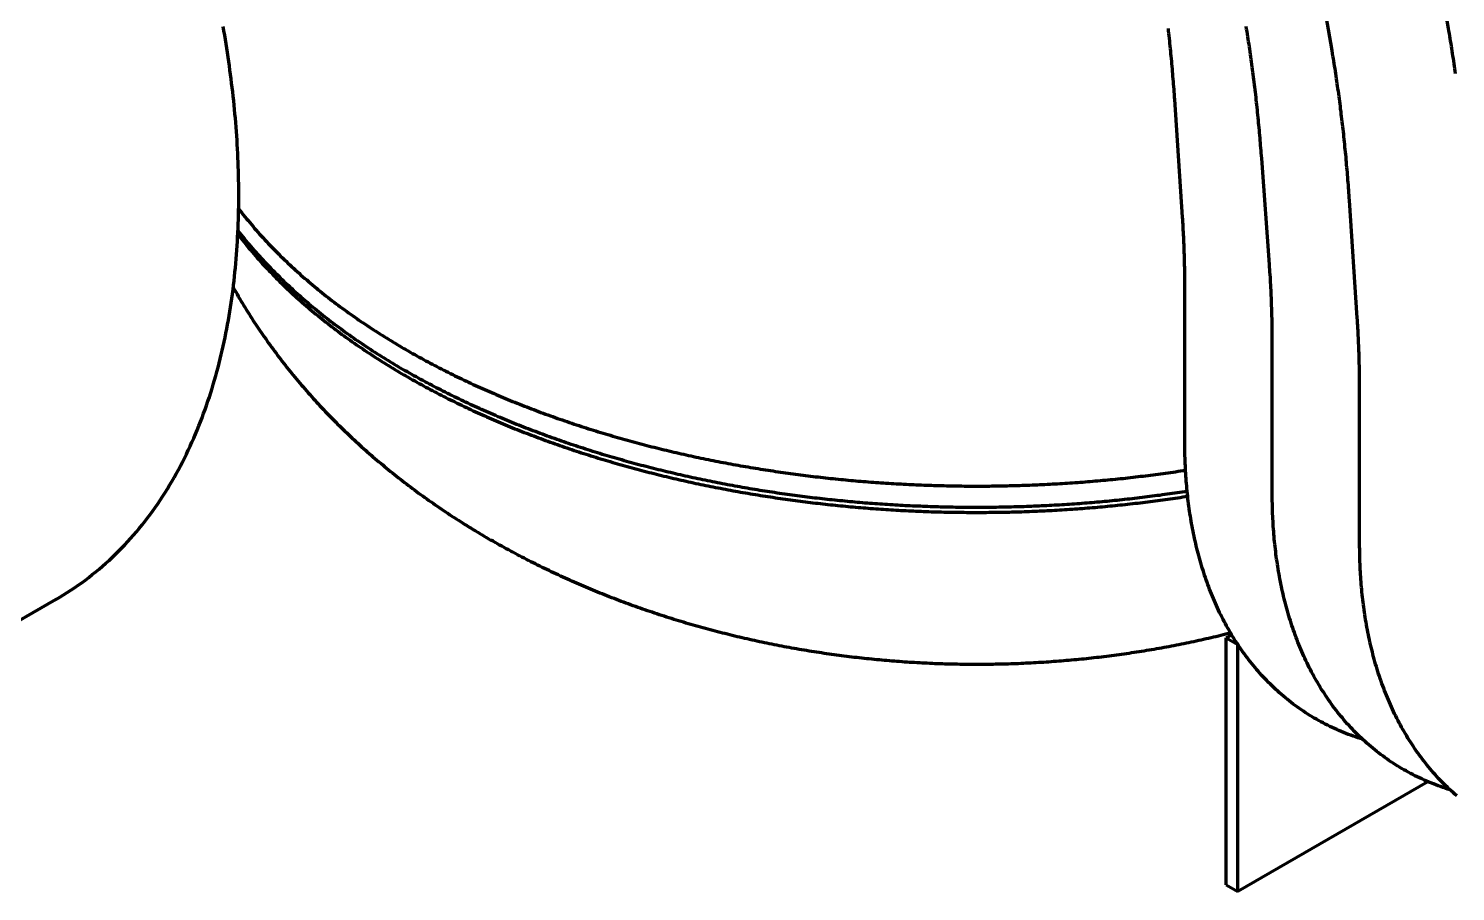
# Model space of a CAD drawing. Header units: millimetres. Extents: x 0 to 2382, y 0 to 420.
# Drawn here: x 308.15 to 336.44, y 55.37 to 72.48 of the extents above; entities that cross this region are included whole.
import ezdxf

# ---------------------------------------------------------------- set-up
doc = ezdxf.new("R2010")
doc.units = ezdxf.units.MM
doc.layers.add('01-VISIBLE', color=7, linetype='CONTINUOUS', lineweight=70)

msp = doc.modelspace()

# ---------------------------------------------------------------- linework, layer by layer
at = {"layer": '01-VISIBLE'}
for p, q in [((336.3, 72.484), (335.307, 78.305)), ((333.983, 72.089), (332.991, 77.91)), ((331.026, 68.745), (330.871, 71.076)), ((332.75, 67.803), (332.595, 69.909)), ((334.491, 66.745), (334.335, 69.075)), ((331.072, 64.259), (331.072, 67.34)), ((332.805, 63.259), (332.805, 66.268)), ((334.537, 62.259), (334.537, 65.34)), ((308.691, 61.162), (304.449, 58.713)), ((332.001, 60.463), (331.894, 60.401)), ((331.894, 55.502), (331.894, 60.401)), ((331.894, 60.401), (332.12, 60.271)), ((332.12, 55.372), (332.12, 60.271)), ((332.121, 60.271), (332.12, 60.271)), ((335.89, 57.548), (332.12, 55.372)), ((331.894, 55.502), (332.12, 55.372))]:
    msp.add_line(p, q, dxfattribs=at)
for points in [[(308.691, 61.162), (308.767, 61.207), (308.841, 61.252), (308.915, 61.298), (308.988, 61.346), (309.061, 61.395), (309.133, 61.444), (309.204, 61.495), (309.274, 61.547), (309.344, 61.6), (309.412, 61.654), (309.48, 61.709), (309.547, 61.764), (309.614, 61.821), (309.679, 61.879), (309.744, 61.938), (309.808, 61.997), (309.871, 62.058), (309.933, 62.119), (309.994, 62.182), (310.054, 62.245), (310.114, 62.309), (310.172, 62.373), (310.23, 62.439), (310.287, 62.505), (310.343, 62.572), (310.398, 62.64), (310.452, 62.709), (310.505, 62.778), (310.558, 62.848), (310.609, 62.918), (310.66, 62.989), (310.71, 63.061), (310.759, 63.134), (310.807, 63.206), (310.854, 63.28), (310.9, 63.354), (310.945, 63.429), (310.99, 63.504), (311.033, 63.58), (311.076, 63.656), (311.118, 63.732), (311.159, 63.809), (311.199, 63.887), (311.239, 63.965), (311.277, 64.043), (311.315, 64.122), (311.352, 64.201), (311.388, 64.281), (311.423, 64.361), (311.458, 64.441), (311.491, 64.521), (311.524, 64.602), (311.556, 64.684), (311.588, 64.765), (311.618, 64.847), (311.648, 64.929), (311.677, 65.011), (311.705, 65.094), (311.733, 65.177), (311.76, 65.26), (311.786, 65.343), (311.811, 65.427), (311.836, 65.511), (311.86, 65.595), (311.883, 65.679), (311.906, 65.763), (311.928, 65.848), (311.949, 65.932), (311.969, 66.017), (311.989, 66.102), (312.009, 66.187), (312.027, 66.273), (312.045, 66.358), (312.062, 66.444), (312.079, 66.53), (312.095, 66.615), (312.111, 66.701), (312.125, 66.787), (312.14, 66.874), (312.153, 66.96), (312.166, 67.046), (312.179, 67.133), (312.191, 67.219), (312.202, 67.306), (312.213, 67.392), (312.223, 67.479), (312.232, 67.566), (312.241, 67.653), (312.25, 67.74), (312.258, 67.827), (312.265, 67.914), (312.272, 68.001), (312.278, 68.088), (312.284, 68.175), (312.29, 68.262), (312.294, 68.349), (312.299, 68.437), (312.303, 68.524), (312.306, 68.611), (312.309, 68.699), (312.311, 68.786), (312.313, 68.873), (312.314, 68.96), (312.315, 69.048), (312.316, 69.135), (312.316, 69.222), (312.315, 69.31), (312.314, 69.397), (312.313, 69.484), (312.311, 69.572), (312.309, 69.659), (312.306, 69.746), (312.303, 69.834), (312.299, 69.921), (312.295, 70.008), (312.291, 70.095), (312.286, 70.183), (312.281, 70.27), (312.275, 70.357), (312.269, 70.444), (312.262, 70.531), (312.255, 70.618), (312.248, 70.705), (312.24, 70.792), (312.232, 70.879), (312.224, 70.966), (312.215, 71.053), (312.205, 71.14), (312.196, 71.227), (312.186, 71.313), (312.175, 71.4), (312.165, 71.487), (312.153, 71.573), (312.142, 71.66), (312.13, 71.746), (312.118, 71.833), (312.105, 71.919), (312.092, 72.006), (312.079, 72.092), (312.065, 72.178), (312.051, 72.264), (312.037, 72.351), (312.022, 72.437), (312.007, 72.523)], [(330.871, 71.076), (330.867, 71.126), (330.864, 71.177), (330.86, 71.227), (330.857, 71.278), (330.853, 71.328), (330.849, 71.378), (330.845, 71.429), (330.841, 71.479), (330.837, 71.53), (330.833, 71.58), (330.829, 71.631), (330.824, 71.681), (330.82, 71.731), (330.816, 71.782), (330.811, 71.832), (330.807, 71.883), (330.802, 71.933), (330.797, 71.983), (330.792, 72.034), (330.787, 72.084), (330.782, 72.134), (330.777, 72.185), (330.772, 72.235), (330.767, 72.285), (330.761, 72.336), (330.756, 72.386), (330.75, 72.436), (330.745, 72.486)], [(332.595, 69.909), (332.591, 69.96), (332.587, 70.01), (332.584, 70.061), (332.58, 70.111), (332.575, 70.162), (332.571, 70.212), (332.567, 70.262), (332.563, 70.313), (332.558, 70.363), (332.554, 70.414), (332.549, 70.464), (332.545, 70.514), (332.54, 70.565), (332.535, 70.615), (332.53, 70.666), (332.525, 70.716), (332.52, 70.766), (332.515, 70.817), (332.51, 70.867), (332.505, 70.917), (332.499, 70.968), (332.494, 71.018), (332.488, 71.068), (332.483, 71.119), (332.477, 71.169), (332.471, 71.219), (332.465, 71.269), (332.459, 71.32), (332.453, 71.37), (332.447, 71.42), (332.441, 71.47), (332.434, 71.52), (332.428, 71.571), (332.422, 71.621), (332.415, 71.671), (332.408, 71.721), (332.401, 71.771), (332.395, 71.822), (332.388, 71.872), (332.381, 71.922), (332.374, 71.972), (332.366, 72.022), (332.359, 72.072), (332.352, 72.122), (332.344, 72.172), (332.337, 72.222), (332.329, 72.272), (332.321, 72.322), (332.313, 72.372), (332.305, 72.422), (332.297, 72.472), (332.289, 72.522)], [(336.439, 71.588), (336.432, 71.637), (336.425, 71.687), (336.418, 71.737), (336.41, 71.787), (336.403, 71.837), (336.396, 71.887), (336.388, 71.937), (336.381, 71.986), (336.373, 72.036), (336.365, 72.086), (336.357, 72.136), (336.349, 72.186), (336.341, 72.235), (336.333, 72.285), (336.325, 72.335), (336.317, 72.385), (336.308, 72.434), (336.3, 72.484)], [(334.335, 69.075), (334.332, 69.126), (334.329, 69.176), (334.325, 69.227), (334.321, 69.277), (334.318, 69.328), (334.314, 69.378), (334.31, 69.428), (334.306, 69.479), (334.302, 69.529), (334.298, 69.58), (334.294, 69.63), (334.289, 69.681), (334.285, 69.731), (334.28, 69.781), (334.276, 69.832), (334.271, 69.882), (334.267, 69.933), (334.262, 69.983), (334.257, 70.033), (334.252, 70.084), (334.247, 70.134), (334.242, 70.184), (334.237, 70.235), (334.231, 70.285), (334.226, 70.335), (334.221, 70.386), (334.215, 70.436), (334.209, 70.486), (334.204, 70.536), (334.198, 70.587), (334.192, 70.637), (334.186, 70.687), (334.18, 70.737), (334.174, 70.788), (334.168, 70.838), (334.161, 70.888), (334.155, 70.938), (334.149, 70.988), (334.142, 71.038), (334.135, 71.089), (334.129, 71.139), (334.122, 71.189), (334.115, 71.239), (334.108, 71.289), (334.101, 71.339), (334.094, 71.389), (334.086, 71.439), (334.079, 71.489), (334.071, 71.539), (334.064, 71.589), (334.056, 71.639), (334.049, 71.689), (334.041, 71.739), (334.033, 71.789), (334.025, 71.839), (334.017, 71.889), (334.009, 71.939), (334, 71.989), (333.992, 72.039), (333.983, 72.089)], [(312.314, 68.909), (312.344, 68.87), (312.375, 68.83), (312.406, 68.791), (312.437, 68.752), (312.469, 68.713), (312.501, 68.674), (312.533, 68.635), (312.565, 68.597), (312.598, 68.559), (312.63, 68.521), (312.663, 68.483), (312.696, 68.445), (312.73, 68.408), (312.763, 68.37), (312.797, 68.333), (312.831, 68.296), (312.865, 68.26), (312.9, 68.223), (312.934, 68.187), (312.969, 68.151), (313.004, 68.115), (313.039, 68.079), (313.074, 68.043), (313.11, 68.008), (313.145, 67.972), (313.181, 67.937), (313.217, 67.902), (313.253, 67.868), (313.29, 67.833), (313.326, 67.799), (313.363, 67.765), (313.4, 67.731), (313.437, 67.697), (313.474, 67.663), (313.512, 67.63), (313.549, 67.596), (313.587, 67.563), (313.624, 67.53), (313.662, 67.498), (313.701, 67.465), (313.739, 67.433), (313.777, 67.4), (313.816, 67.368), (313.854, 67.336), (313.893, 67.305), (313.932, 67.273), (313.971, 67.242), (314.011, 67.21), (314.05, 67.179), (314.089, 67.148), (314.129, 67.118), (314.169, 67.087), (314.209, 67.057), (314.249, 67.026), (314.289, 66.996), (314.329, 66.966), (314.369, 66.937), (314.41, 66.907), (314.451, 66.878), (314.491, 66.848), (314.532, 66.819), (314.573, 66.79), (314.614, 66.761), (314.655, 66.733), (314.697, 66.704), (314.738, 66.676), (314.78, 66.648), (314.821, 66.62), (314.863, 66.592), (314.905, 66.564), (314.947, 66.537), (314.989, 66.509), (315.031, 66.482), (315.073, 66.455), (315.115, 66.428), (315.158, 66.401), (315.2, 66.375), (315.243, 66.348), (315.285, 66.322), (315.328, 66.296), (315.371, 66.27), (315.414, 66.244), (315.457, 66.218), (315.5, 66.193), (315.544, 66.167), (315.587, 66.142), (315.63, 66.117)], [(331.072, 67.34), (331.072, 67.39), (331.072, 67.44), (331.072, 67.491), (331.071, 67.541), (331.071, 67.591), (331.07, 67.641), (331.069, 67.691), (331.069, 67.742), (331.068, 67.792), (331.067, 67.842), (331.065, 67.892), (331.064, 67.943), (331.063, 67.993), (331.061, 68.043), (331.059, 68.093), (331.057, 68.143), (331.056, 68.193), (331.054, 68.244), (331.051, 68.294), (331.049, 68.344), (331.047, 68.394), (331.044, 68.444), (331.041, 68.494), (331.039, 68.545), (331.036, 68.595), (331.033, 68.645), (331.03, 68.695), (331.026, 68.745)], [(312.3, 68.473), (312.332, 68.433), (312.363, 68.394), (312.395, 68.354), (312.427, 68.315), (312.459, 68.276), (312.491, 68.237), (312.524, 68.199), (312.557, 68.16), (312.59, 68.122), (312.623, 68.084), (312.656, 68.046), (312.69, 68.008), (312.724, 67.971), (312.758, 67.933), (312.792, 67.896), (312.827, 67.859), (312.862, 67.822), (312.896, 67.786), (312.932, 67.749), (312.967, 67.713), (313.002, 67.677), (313.038, 67.641), (313.074, 67.605), (313.11, 67.57), (313.146, 67.534), (313.182, 67.499), (313.219, 67.464), (313.255, 67.429), (313.292, 67.395), (313.329, 67.36), (313.366, 67.326), (313.404, 67.292), (313.441, 67.258), (313.479, 67.224), (313.517, 67.191), (313.555, 67.157), (313.593, 67.124), (313.631, 67.091), (313.67, 67.058), (313.708, 67.026), (313.747, 66.993), (313.786, 66.961), (313.825, 66.929), (313.864, 66.897), (313.903, 66.865), (313.943, 66.833), (313.982, 66.802), (314.022, 66.77), (314.062, 66.739), (314.102, 66.708), (314.142, 66.677), (314.182, 66.647), (314.222, 66.616), (314.263, 66.586), (314.304, 66.556), (314.344, 66.526), (314.385, 66.496), (314.426, 66.466), (314.467, 66.437), (314.508, 66.407), (314.55, 66.378), (314.591, 66.349), (314.632, 66.32), (314.674, 66.292), (314.716, 66.263), (314.758, 66.235), (314.8, 66.206), (314.842, 66.178), (314.884, 66.15), (314.926, 66.123), (314.968, 66.095), (315.011, 66.068), (315.053, 66.04), (315.096, 66.013), (315.139, 65.986), (315.182, 65.959), (315.225, 65.933), (315.268, 65.906), (315.311, 65.88), (315.354, 65.853), (315.397, 65.827), (315.441, 65.801), (315.484, 65.776), (315.528, 65.75), (315.572, 65.724), (315.615, 65.699)], [(312.297, 68.408), (312.328, 68.368), (312.359, 68.328), (312.39, 68.288), (312.422, 68.249), (312.453, 68.209), (312.485, 68.17), (312.517, 68.131), (312.55, 68.093), (312.582, 68.054), (312.615, 68.016), (312.648, 67.978), (312.681, 67.94), (312.715, 67.902), (312.748, 67.864), (312.782, 67.827), (312.816, 67.79), (312.851, 67.753), (312.885, 67.716), (312.92, 67.679), (312.955, 67.643), (312.99, 67.606), (313.025, 67.57), (313.06, 67.534), (313.096, 67.499), (313.132, 67.463), (313.168, 67.428), (313.204, 67.393), (313.24, 67.358), (313.277, 67.323), (313.314, 67.288), (313.351, 67.254), (313.388, 67.219), (313.425, 67.185), (313.462, 67.151), (313.5, 67.118), (313.537, 67.084), (313.575, 67.051), (313.613, 67.018), (313.651, 66.985), (313.69, 66.952), (313.728, 66.919), (313.767, 66.887), (313.805, 66.854), (313.844, 66.822), (313.883, 66.79), (313.922, 66.758), (313.962, 66.727), (314.001, 66.695), (314.041, 66.664), (314.081, 66.633), (314.12, 66.602), (314.16, 66.571), (314.2, 66.54), (314.241, 66.51), (314.281, 66.48), (314.321, 66.449), (314.362, 66.419), (314.403, 66.39), (314.444, 66.36), (314.485, 66.331), (314.526, 66.301), (314.567, 66.272), (314.608, 66.243), (314.65, 66.214), (314.691, 66.186), (314.733, 66.157), (314.774, 66.129), (314.816, 66.101), (314.858, 66.073), (314.9, 66.045), (314.943, 66.017), (314.985, 65.989), (315.027, 65.962), (315.07, 65.935), (315.112, 65.908), (315.155, 65.881), (315.198, 65.854), (315.24, 65.827), (315.283, 65.801), (315.326, 65.774), (315.37, 65.748), (315.413, 65.722), (315.456, 65.696), (315.499, 65.671), (315.543, 65.645), (315.587, 65.619), (315.63, 65.594)], [(332.805, 66.268), (332.805, 66.319), (332.804, 66.37), (332.804, 66.422), (332.804, 66.473), (332.803, 66.524), (332.802, 66.575), (332.802, 66.626), (332.801, 66.678), (332.8, 66.729), (332.799, 66.78), (332.797, 66.831), (332.796, 66.882), (332.795, 66.934), (332.793, 66.985), (332.791, 67.036), (332.789, 67.087), (332.787, 67.138), (332.785, 67.189), (332.783, 67.241), (332.781, 67.292), (332.778, 67.343), (332.775, 67.394), (332.773, 67.445), (332.77, 67.496), (332.767, 67.547), (332.764, 67.598), (332.76, 67.65), (332.757, 67.701), (332.753, 67.752), (332.75, 67.803)], [(312.207, 67.348), (312.232, 67.304), (312.256, 67.261), (312.281, 67.217), (312.307, 67.173), (312.332, 67.13), (312.358, 67.087), (312.383, 67.044), (312.409, 67.001), (312.435, 66.958), (312.462, 66.915), (312.488, 66.872), (312.515, 66.83), (312.542, 66.787), (312.569, 66.745), (312.596, 66.703), (312.624, 66.66), (312.652, 66.618), (312.679, 66.577), (312.707, 66.535), (312.736, 66.493), (312.764, 66.452), (312.792, 66.41), (312.821, 66.369), (312.85, 66.328), (312.879, 66.287), (312.908, 66.246), (312.937, 66.205), (312.967, 66.164), (312.997, 66.124), (313.026, 66.083), (313.056, 66.043), (313.087, 66.003), (313.117, 65.963), (313.147, 65.923), (313.178, 65.883), (313.209, 65.843), (313.24, 65.804), (313.271, 65.764), (313.302, 65.725), (313.334, 65.686), (313.365, 65.646), (313.397, 65.607), (313.429, 65.569), (313.461, 65.53), (313.493, 65.491), (313.526, 65.453), (313.558, 65.415), (313.591, 65.376), (313.624, 65.338), (313.657, 65.3), (313.69, 65.263), (313.723, 65.225), (313.757, 65.187), (313.79, 65.15), (313.824, 65.113), (313.858, 65.076), (313.892, 65.039), (313.926, 65.002), (313.961, 64.965), (313.995, 64.929), (314.03, 64.892), (314.064, 64.856), (314.099, 64.82), (314.134, 64.784), (314.169, 64.748), (314.205, 64.712), (314.24, 64.676), (314.276, 64.641), (314.312, 64.605), (314.347, 64.57), (314.383, 64.535), (314.42, 64.5), (314.456, 64.465), (314.492, 64.431), (314.529, 64.396), (314.565, 64.362), (314.602, 64.327), (314.639, 64.293), (314.676, 64.259), (314.713, 64.225), (314.751, 64.192), (314.788, 64.158), (314.826, 64.125), (314.863, 64.091), (314.901, 64.058), (314.939, 64.025), (314.977, 63.992), (315.015, 63.959), (315.053, 63.927), (315.092, 63.894), (315.13, 63.862), (315.169, 63.83), (315.207, 63.798), (315.246, 63.766), (315.285, 63.734), (315.324, 63.702), (315.363, 63.671), (315.403, 63.639), (315.442, 63.608), (315.481, 63.577), (315.521, 63.546), (315.561, 63.515), (315.6, 63.484), (315.64, 63.454), (315.68, 63.423), (315.72, 63.393), (315.761, 63.363), (315.801, 63.333), (315.841, 63.303), (315.882, 63.273), (315.922, 63.244), (315.963, 63.214), (316.004, 63.185), (316.045, 63.155), (316.086, 63.126), (316.127, 63.097), (316.168, 63.069), (316.209, 63.04), (316.251, 63.011), (316.292, 62.983), (316.334, 62.955), (316.375, 62.926), (316.417, 62.898), (316.459, 62.871), (316.501, 62.843), (316.543, 62.815), (316.585, 62.788), (316.627, 62.76), (316.669, 62.733), (316.712, 62.706), (316.754, 62.679), (316.797, 62.652), (316.839, 62.626), (316.882, 62.599), (316.925, 62.573), (316.968, 62.546), (317.011, 62.52), (317.054, 62.494), (317.097, 62.468), (317.14, 62.443), (317.183, 62.417), (317.227, 62.392), (317.27, 62.366), (317.313, 62.341)], [(334.537, 65.34), (334.537, 65.39), (334.537, 65.44), (334.537, 65.49), (334.536, 65.54), (334.536, 65.591), (334.535, 65.641), (334.534, 65.691), (334.533, 65.741), (334.532, 65.791), (334.531, 65.842), (334.53, 65.892), (334.529, 65.942), (334.527, 65.992), (334.526, 66.043), (334.524, 66.093), (334.522, 66.143), (334.52, 66.193), (334.518, 66.243), (334.516, 66.293), (334.514, 66.344), (334.511, 66.394), (334.509, 66.444), (334.506, 66.494), (334.503, 66.544), (334.501, 66.594), (334.498, 66.644), (334.494, 66.695), (334.491, 66.745)], [(315.63, 66.117), (315.674, 66.092), (315.717, 66.067), (315.761, 66.042), (315.804, 66.018), (315.848, 65.993), (315.892, 65.969), (315.936, 65.945), (315.98, 65.921), (316.024, 65.897), (316.068, 65.874), (316.112, 65.85), (316.156, 65.827), (316.2, 65.803), (316.245, 65.78), (316.289, 65.757), (316.334, 65.734), (316.378, 65.712), (316.423, 65.689), (316.468, 65.667), (316.513, 65.644), (316.558, 65.622), (316.602, 65.6), (316.647, 65.578), (316.693, 65.556), (316.738, 65.535), (316.783, 65.513), (316.828, 65.492), (316.873, 65.47), (316.919, 65.449), (316.964, 65.428), (317.01, 65.407), (317.055, 65.387), (317.101, 65.366), (317.147, 65.345), (317.192, 65.325), (317.238, 65.305), (317.284, 65.285), (317.33, 65.265), (317.376, 65.245), (317.422, 65.225), (317.468, 65.206), (317.514, 65.186), (317.56, 65.167), (317.606, 65.147), (317.653, 65.128), (317.699, 65.109), (317.745, 65.09), (317.792, 65.072), (317.838, 65.053), (317.885, 65.034), (317.931, 65.016), (317.978, 64.998), (318.024, 64.98), (318.071, 64.962), (318.118, 64.944), (318.165, 64.926), (318.211, 64.908), (318.258, 64.891), (318.305, 64.873), (318.352, 64.856), (318.399, 64.839), (318.446, 64.822), (318.493, 64.805), (318.54, 64.788), (318.588, 64.771), (318.635, 64.754), (318.682, 64.738), (318.729, 64.721), (318.777, 64.705), (318.824, 64.689), (318.872, 64.673), (318.919, 64.657), (318.966, 64.641), (319.014, 64.625), (319.062, 64.61), (319.109, 64.594), (319.157, 64.579), (319.204, 64.564), (319.252, 64.549), (319.3, 64.533), (319.348, 64.519), (319.395, 64.504), (319.443, 64.489), (319.491, 64.474), (319.539, 64.46), (319.587, 64.446), (319.635, 64.431), (319.683, 64.417), (319.731, 64.403), (319.779, 64.389), (319.827, 64.375), (319.875, 64.361), (319.924, 64.348), (319.972, 64.334), (320.02, 64.321), (320.068, 64.308), (320.117, 64.294), (320.165, 64.281), (320.213, 64.268), (320.262, 64.255), (320.31, 64.243), (320.358, 64.23), (320.407, 64.217), (320.455, 64.205), (320.504, 64.192), (320.552, 64.18), (320.601, 64.168), (320.649, 64.156), (320.698, 64.144), (320.747, 64.132), (320.795, 64.12), (320.844, 64.109), (320.893, 64.097), (320.942, 64.086), (320.99, 64.074), (321.039, 64.063), (321.088, 64.052), (321.137, 64.041), (321.186, 64.03), (321.234, 64.019), (321.283, 64.009), (321.332, 63.998), (321.381, 63.987), (321.43, 63.977), (321.479, 63.967), (321.528, 63.956), (321.577, 63.946), (321.626, 63.936), (321.675, 63.926), (321.724, 63.916), (321.773, 63.907), (321.823, 63.897), (321.872, 63.888), (321.921, 63.878), (321.97, 63.869), (322.019, 63.86), (322.068, 63.85), (322.118, 63.841), (322.167, 63.832), (322.216, 63.824), (322.265, 63.815), (322.315, 63.806), (322.364, 63.798), (322.413, 63.789), (322.463, 63.781), (322.512, 63.773), (322.562, 63.764), (322.611, 63.756), (322.66, 63.748), (322.71, 63.74), (322.759, 63.733), (322.809, 63.725), (322.858, 63.717), (322.908, 63.71), (322.957, 63.702), (323.007, 63.695), (323.056, 63.688), (323.106, 63.681), (323.155, 63.674), (323.205, 63.667), (323.255, 63.66), (323.304, 63.653), (323.354, 63.647), (323.403, 63.64), (323.453, 63.634), (323.503, 63.627), (323.552, 63.621), (323.602, 63.615), (323.652, 63.609), (323.701, 63.603), (323.751, 63.597), (323.801, 63.591), (323.851, 63.585), (323.9, 63.58), (323.95, 63.574), (324, 63.569), (324.05, 63.563), (324.099, 63.558), (324.149, 63.553), (324.199, 63.548), (324.249, 63.543), (324.299, 63.538), (324.348, 63.533), (324.398, 63.529), (324.448, 63.524), (324.498, 63.52), (324.548, 63.515), (324.598, 63.511), (324.648, 63.507), (324.697, 63.503), (324.747, 63.499), (324.797, 63.495), (324.847, 63.491), (324.897, 63.487), (324.947, 63.483), (324.997, 63.48), (325.047, 63.476), (325.097, 63.473), (325.147, 63.47), (325.197, 63.466), (325.247, 63.463), (325.297, 63.46), (325.347, 63.457), (325.397, 63.454), (325.447, 63.452), (325.497, 63.449), (325.547, 63.446), (325.597, 63.444), (325.647, 63.442), (325.697, 63.439), (325.747, 63.437), (325.797, 63.435), (325.847, 63.433), (325.897, 63.431), (325.947, 63.429), (325.997, 63.427), (326.047, 63.426), (326.097, 63.424), (326.147, 63.423), (326.197, 63.421), (326.247, 63.42), (326.297, 63.419), (326.347, 63.418), (326.397, 63.416), (326.447, 63.416), (326.497, 63.415), (326.547, 63.414), (326.597, 63.413), (326.647, 63.413), (326.697, 63.412), (326.747, 63.412), (326.797, 63.411), (326.847, 63.411), (326.898, 63.411), (326.948, 63.411), (326.998, 63.411), (327.048, 63.411), (327.098, 63.412), (327.148, 63.412), (327.198, 63.412), (327.248, 63.413), (327.298, 63.413), (327.348, 63.414), (327.398, 63.415), (327.448, 63.416), (327.498, 63.417), (327.548, 63.418), (327.598, 63.419), (327.648, 63.42), (327.698, 63.421), (327.748, 63.423), (327.798, 63.424), (327.848, 63.426), (327.898, 63.428), (327.949, 63.429), (327.999, 63.431), (328.049, 63.433), (328.099, 63.435), (328.149, 63.437), (328.199, 63.44), (328.249, 63.442), (328.299, 63.444), (328.349, 63.447), (328.399, 63.449), (328.449, 63.452), (328.499, 63.455), (328.549, 63.458), (328.598, 63.461), (328.648, 63.464), (328.698, 63.467), (328.748, 63.47), (328.798, 63.473), (328.848, 63.477), (328.898, 63.48), (328.948, 63.484), (328.998, 63.488), (329.048, 63.491), (329.098, 63.495), (329.148, 63.499), (329.198, 63.503), (329.248, 63.507), (329.297, 63.512), (329.347, 63.516), (329.397, 63.52), (329.447, 63.525), (329.497, 63.529), (329.547, 63.534), (329.597, 63.539), (329.646, 63.544), (329.696, 63.549), (329.746, 63.554), (329.796, 63.559), (329.846, 63.564), (329.895, 63.57), (329.945, 63.575), (329.995, 63.581), (330.045, 63.586), (330.094, 63.592), (330.144, 63.598), (330.194, 63.604), (330.243, 63.61), (330.293, 63.616), (330.343, 63.622), (330.392, 63.628), (330.442, 63.635), (330.492, 63.641), (330.541, 63.648), (330.591, 63.654), (330.641, 63.661), (330.69, 63.668), (330.74, 63.675), (330.789, 63.682), (330.839, 63.689), (330.888, 63.696), (330.938, 63.704), (330.987, 63.711), (331.037, 63.718), (331.086, 63.726)], [(331.118, 63.306), (331.069, 63.299), (331.019, 63.291), (330.97, 63.284), (330.92, 63.276), (330.871, 63.269), (330.821, 63.262), (330.772, 63.255), (330.722, 63.248), (330.673, 63.241), (330.623, 63.234), (330.574, 63.227), (330.524, 63.221), (330.474, 63.214), (330.425, 63.208), (330.375, 63.201), (330.325, 63.195), (330.276, 63.189), (330.226, 63.183), (330.176, 63.177), (330.127, 63.171), (330.077, 63.165), (330.027, 63.159), (329.977, 63.154), (329.928, 63.148), (329.878, 63.143), (329.828, 63.138), (329.778, 63.132), (329.729, 63.127), (329.679, 63.122), (329.629, 63.117), (329.579, 63.112), (329.529, 63.108), (329.479, 63.103), (329.43, 63.098), (329.38, 63.094), (329.33, 63.09), (329.28, 63.085), (329.23, 63.081), (329.18, 63.077), (329.13, 63.073), (329.08, 63.069), (329.031, 63.065), (328.981, 63.061), (328.931, 63.058), (328.881, 63.054), (328.831, 63.051), (328.781, 63.047), (328.731, 63.044), (328.681, 63.041), (328.631, 63.038), (328.581, 63.035), (328.531, 63.032), (328.481, 63.029), (328.431, 63.026), (328.381, 63.024), (328.331, 63.021), (328.281, 63.019), (328.231, 63.016), (328.181, 63.014), (328.131, 63.012), (328.081, 63.01), (328.031, 63.008), (327.981, 63.006), (327.931, 63.004), (327.881, 63.002), (327.831, 63), (327.781, 62.999), (327.731, 62.997), (327.681, 62.996), (327.631, 62.995), (327.581, 62.993), (327.531, 62.992), (327.481, 62.991), (327.431, 62.99), (327.381, 62.99), (327.331, 62.989), (327.281, 62.988), (327.231, 62.988), (327.181, 62.987), (327.131, 62.987), (327.08, 62.986), (327.03, 62.986), (326.98, 62.986), (326.93, 62.986), (326.88, 62.986), (326.83, 62.986), (326.78, 62.987), (326.73, 62.987), (326.68, 62.987), (326.63, 62.988), (326.58, 62.989), (326.53, 62.989), (326.48, 62.99), (326.43, 62.991), (326.38, 62.992), (326.33, 62.993), (326.28, 62.994), (326.23, 62.995), (326.18, 62.997), (326.13, 62.998), (326.08, 63), (326.029, 63.001), (325.979, 63.003), (325.929, 63.005), (325.879, 63.007), (325.829, 63.009), (325.779, 63.011), (325.729, 63.013), (325.679, 63.015), (325.629, 63.017), (325.579, 63.02), (325.529, 63.022), (325.479, 63.025), (325.429, 63.028), (325.379, 63.03), (325.329, 63.033), (325.28, 63.036), (325.23, 63.039), (325.18, 63.043), (325.13, 63.046), (325.08, 63.049), (325.03, 63.053), (324.98, 63.056), (324.93, 63.06), (324.88, 63.063), (324.83, 63.067), (324.78, 63.071), (324.73, 63.075), (324.68, 63.079), (324.631, 63.083), (324.581, 63.088), (324.531, 63.092), (324.481, 63.096), (324.431, 63.101), (324.381, 63.106), (324.331, 63.11), (324.282, 63.115), (324.232, 63.12), (324.182, 63.125), (324.132, 63.13), (324.082, 63.135), (324.033, 63.141), (323.983, 63.146), (323.933, 63.151), (323.883, 63.157), (323.834, 63.163), (323.784, 63.168), (323.734, 63.174), (323.684, 63.18), (323.635, 63.186), (323.585, 63.192), (323.535, 63.198), (323.486, 63.205), (323.436, 63.211), (323.387, 63.218), (323.337, 63.224), (323.287, 63.231), (323.238, 63.238), (323.188, 63.244), (323.139, 63.251), (323.089, 63.259), (323.039, 63.266), (322.99, 63.273), (322.94, 63.28), (322.891, 63.288), (322.841, 63.295), (322.792, 63.303), (322.742, 63.311), (322.693, 63.318), (322.644, 63.326), (322.594, 63.334), (322.545, 63.342), (322.495, 63.351), (322.446, 63.359), (322.397, 63.367), (322.347, 63.376), (322.298, 63.384), (322.249, 63.393), (322.2, 63.402), (322.15, 63.411), (322.101, 63.42), (322.052, 63.429), (322.003, 63.438), (321.953, 63.447), (321.904, 63.457), (321.855, 63.466), (321.806, 63.476), (321.757, 63.485), (321.708, 63.495), (321.659, 63.505), (321.61, 63.515), (321.561, 63.525), (321.512, 63.535), (321.463, 63.546), (321.414, 63.556), (321.365, 63.566), (321.316, 63.577), (321.267, 63.588), (321.218, 63.598), (321.169, 63.609), (321.12, 63.62), (321.071, 63.631), (321.023, 63.642), (320.974, 63.654), (320.925, 63.665), (320.876, 63.677), (320.828, 63.688), (320.779, 63.7), (320.73, 63.712), (320.682, 63.723), (320.633, 63.735), (320.585, 63.748), (320.536, 63.76), (320.488, 63.772), (320.439, 63.784), (320.391, 63.797), (320.342, 63.81), (320.294, 63.822), (320.245, 63.835), (320.197, 63.848), (320.149, 63.861), (320.1, 63.874), (320.052, 63.887), (320.004, 63.901), (319.956, 63.914), (319.907, 63.928), (319.859, 63.942), (319.811, 63.955), (319.763, 63.969), (319.715, 63.983), (319.667, 63.997), (319.619, 64.012), (319.571, 64.026), (319.523, 64.04), (319.475, 64.055), (319.427, 64.069), (319.38, 64.084), (319.332, 64.099), (319.284, 64.114), (319.236, 64.129), (319.189, 64.144), (319.141, 64.16), (319.093, 64.175), (319.046, 64.191), (318.998, 64.206), (318.951, 64.222), (318.903, 64.238), (318.856, 64.254), (318.808, 64.27), (318.761, 64.286), (318.714, 64.302), (318.666, 64.319), (318.619, 64.335), (318.572, 64.352), (318.525, 64.369), (318.478, 64.386), (318.431, 64.403), (318.384, 64.42), (318.337, 64.437), (318.29, 64.454), (318.243, 64.472), (318.196, 64.49), (318.149, 64.507), (318.102, 64.525), (318.056, 64.543), (318.009, 64.561), (317.962, 64.579), (317.916, 64.598), (317.869, 64.616), (317.823, 64.635), (317.776, 64.653), (317.73, 64.672), (317.683, 64.691), (317.637, 64.71), (317.591, 64.729), (317.545, 64.748), (317.499, 64.768), (317.452, 64.787), (317.406, 64.807), (317.36, 64.827), (317.315, 64.847), (317.269, 64.867), (317.223, 64.887), (317.177, 64.907), (317.131, 64.927), (317.086, 64.948), (317.04, 64.969), (316.995, 64.989), (316.949, 65.01), (316.904, 65.031), (316.858, 65.052), (316.813, 65.074), (316.768, 65.095), (316.723, 65.117), (316.677, 65.138), (316.632, 65.16), (316.587, 65.182), (316.542, 65.204), (316.498, 65.226), (316.453, 65.249), (316.408, 65.271), (316.363, 65.294), (316.319, 65.317), (316.274, 65.339), (316.23, 65.362), (316.186, 65.386), (316.141, 65.409), (316.097, 65.432), (316.053, 65.456), (316.009, 65.48), (315.965, 65.503), (315.921, 65.527), (315.877, 65.551), (315.833, 65.576), (315.789, 65.6), (315.746, 65.625), (315.702, 65.649), (315.659, 65.674), (315.615, 65.699)], [(315.63, 65.594), (315.674, 65.569), (315.717, 65.544), (315.761, 65.52), (315.804, 65.495), (315.848, 65.471), (315.892, 65.447), (315.936, 65.423), (315.979, 65.399), (316.023, 65.375), (316.068, 65.351), (316.112, 65.328), (316.156, 65.304), (316.2, 65.281), (316.245, 65.258), (316.289, 65.235), (316.334, 65.212), (316.378, 65.189), (316.423, 65.167), (316.467, 65.144), (316.512, 65.122), (316.557, 65.1), (316.602, 65.078), (316.647, 65.056), (316.692, 65.034), (316.737, 65.012), (316.782, 64.991), (316.828, 64.969), (316.873, 64.948), (316.918, 64.927), (316.964, 64.906), (317.009, 64.885), (317.055, 64.864), (317.1, 64.844), (317.146, 64.823), (317.192, 64.803), (317.237, 64.783), (317.283, 64.763), (317.329, 64.743), (317.375, 64.723), (317.421, 64.703), (317.467, 64.683), (317.513, 64.664), (317.559, 64.644), (317.605, 64.625), (317.652, 64.606), (317.698, 64.587), (317.744, 64.568), (317.791, 64.549), (317.837, 64.531), (317.883, 64.512), (317.93, 64.494), (317.977, 64.476), (318.023, 64.458), (318.07, 64.44), (318.117, 64.422), (318.163, 64.404), (318.21, 64.386), (318.257, 64.369), (318.304, 64.351), (318.351, 64.334), (318.398, 64.317), (318.445, 64.3), (318.492, 64.283), (318.539, 64.266), (318.586, 64.249), (318.633, 64.232), (318.681, 64.216), (318.728, 64.199), (318.775, 64.183), (318.823, 64.167), (318.87, 64.151), (318.917, 64.135), (318.965, 64.119), (319.012, 64.103), (319.06, 64.088), (319.107, 64.072), (319.155, 64.057), (319.203, 64.042), (319.25, 64.027), (319.298, 64.011), (319.346, 63.997), (319.394, 63.982), (319.442, 63.967), (319.489, 63.952), (319.537, 63.938), (319.585, 63.924), (319.633, 63.909), (319.681, 63.895), (319.729, 63.881), (319.777, 63.867), (319.825, 63.853), (319.873, 63.839), (319.922, 63.826), (319.97, 63.812), (320.018, 63.799), (320.066, 63.786), (320.114, 63.772), (320.163, 63.759), (320.211, 63.746), (320.259, 63.733), (320.308, 63.721), (320.356, 63.708), (320.405, 63.695), (320.453, 63.683), (320.501, 63.67), (320.55, 63.658), (320.599, 63.646), (320.647, 63.634), (320.696, 63.622), (320.744, 63.61), (320.793, 63.598), (320.842, 63.587), (320.89, 63.575), (320.939, 63.564), (320.988, 63.552), (321.036, 63.541), (321.085, 63.53), (321.134, 63.519), (321.183, 63.508), (321.232, 63.497), (321.281, 63.487), (321.329, 63.476), (321.378, 63.465), (321.427, 63.455), (321.476, 63.445), (321.525, 63.434), (321.574, 63.424), (321.623, 63.414), (321.672, 63.404), (321.721, 63.394), (321.77, 63.385), (321.82, 63.375), (321.869, 63.366), (321.918, 63.356), (321.967, 63.347), (322.016, 63.338), (322.065, 63.328), (322.115, 63.319), (322.164, 63.31), (322.213, 63.302), (322.262, 63.293), (322.312, 63.284), (322.361, 63.276), (322.41, 63.267), (322.459, 63.259), (322.509, 63.251), (322.558, 63.242), (322.608, 63.234), (322.657, 63.226), (322.706, 63.218), (322.756, 63.211), (322.805, 63.203), (322.855, 63.195), (322.904, 63.188), (322.954, 63.18), (323.003, 63.173), (323.053, 63.166), (323.102, 63.159), (323.152, 63.152), (323.201, 63.145), (323.251, 63.138), (323.3, 63.131), (323.35, 63.125), (323.4, 63.118), (323.449, 63.112), (323.499, 63.105), (323.549, 63.099), (323.598, 63.093), (323.648, 63.087), (323.697, 63.081), (323.747, 63.075), (323.797, 63.069), (323.847, 63.063), (323.896, 63.058), (323.946, 63.052), (323.996, 63.047), (324.046, 63.041), (324.095, 63.036), (324.145, 63.031), (324.195, 63.026), (324.245, 63.021), (324.294, 63.016), (324.344, 63.011), (324.394, 63.007), (324.444, 63.002), (324.494, 62.997), (324.544, 62.993), (324.593, 62.989), (324.643, 62.985), (324.693, 62.98), (324.743, 62.976), (324.793, 62.972), (324.843, 62.969), (324.893, 62.965), (324.943, 62.961), (324.992, 62.958), (325.042, 62.954), (325.092, 62.951), (325.142, 62.947), (325.192, 62.944), (325.242, 62.941), (325.292, 62.938), (325.342, 62.935), (325.392, 62.932), (325.442, 62.929), (325.492, 62.927), (325.542, 62.924), (325.592, 62.922), (325.642, 62.919), (325.692, 62.917), (325.742, 62.915), (325.792, 62.913), (325.842, 62.91), (325.892, 62.909), (325.942, 62.907), (325.992, 62.905), (326.042, 62.903), (326.092, 62.902), (326.142, 62.9), (326.192, 62.899), (326.242, 62.897), (326.292, 62.896), (326.342, 62.895), (326.392, 62.894), (326.442, 62.893), (326.492, 62.892), (326.542, 62.891), (326.592, 62.891), (326.642, 62.89), (326.692, 62.89), (326.742, 62.889), (326.792, 62.889), (326.842, 62.889), (326.892, 62.889), (326.942, 62.889), (326.992, 62.889), (327.042, 62.889), (327.092, 62.889), (327.142, 62.889), (327.192, 62.89), (327.242, 62.89), (327.292, 62.891), (327.342, 62.891), (327.392, 62.892), (327.442, 62.893), (327.493, 62.894), (327.543, 62.895), (327.593, 62.896), (327.643, 62.897), (327.693, 62.899), (327.743, 62.9), (327.793, 62.902), (327.843, 62.903), (327.893, 62.905), (327.943, 62.907), (327.993, 62.908), (328.043, 62.91), (328.093, 62.912), (328.143, 62.914), (328.193, 62.917), (328.243, 62.919), (328.293, 62.921), (328.343, 62.924), (328.393, 62.926), (328.442, 62.929), (328.492, 62.932), (328.542, 62.935), (328.592, 62.938), (328.642, 62.941), (328.692, 62.944), (328.742, 62.947), (328.792, 62.95), (328.842, 62.954), (328.892, 62.957), (328.942, 62.961), (328.992, 62.965), (329.042, 62.968), (329.091, 62.972), (329.141, 62.976), (329.191, 62.98), (329.241, 62.984), (329.291, 62.988), (329.341, 62.993), (329.391, 62.997), (329.44, 63.002), (329.49, 63.006), (329.54, 63.011), (329.59, 63.016), (329.64, 63.021), (329.69, 63.026), (329.739, 63.031), (329.789, 63.036), (329.839, 63.041), (329.889, 63.046), (329.938, 63.052), (329.988, 63.057), (330.038, 63.063), (330.087, 63.069), (330.137, 63.074), (330.187, 63.08), (330.237, 63.086), (330.286, 63.092), (330.336, 63.098), (330.385, 63.105), (330.435, 63.111), (330.485, 63.118), (330.534, 63.124), (330.584, 63.131), (330.634, 63.137), (330.683, 63.144), (330.733, 63.151), (330.782, 63.158), (330.832, 63.165), (330.881, 63.173), (330.931, 63.18), (330.98, 63.187), (331.03, 63.195), (331.079, 63.202), (331.129, 63.21)], [(334.597, 58.389), (334.549, 58.404), (334.502, 58.419), (334.454, 58.435), (334.407, 58.452), (334.36, 58.469), (334.313, 58.486), (334.266, 58.504), (334.22, 58.523), (334.174, 58.542), (334.128, 58.562), (334.082, 58.582), (334.036, 58.603), (333.991, 58.624), (333.946, 58.645), (333.901, 58.668), (333.856, 58.69), (333.812, 58.713), (333.768, 58.737), (333.724, 58.761), (333.681, 58.786), (333.637, 58.811), (333.594, 58.837), (333.552, 58.863), (333.509, 58.89), (333.467, 58.917), (333.426, 58.944), (333.384, 58.973), (333.343, 59.001), (333.302, 59.03), (333.262, 59.059), (333.222, 59.089), (333.182, 59.12), (333.142, 59.151), (333.103, 59.182), (333.065, 59.213), (333.026, 59.246), (332.988, 59.278), (332.95, 59.311), (332.913, 59.344), (332.876, 59.378), (332.84, 59.412), (332.803, 59.447), (332.768, 59.482), (332.732, 59.517), (332.697, 59.553), (332.662, 59.589), (332.628, 59.625), (332.594, 59.662), (332.561, 59.699), (332.528, 59.737), (332.495, 59.775), (332.463, 59.813), (332.431, 59.851), (332.399, 59.89), (332.368, 59.929), (332.337, 59.969), (332.307, 60.009), (332.277, 60.049), (332.247, 60.089), (332.218, 60.13), (332.19, 60.171), (332.161, 60.212), (332.133, 60.254), (332.106, 60.295), (332.079, 60.337), (332.052, 60.38), (332.026, 60.422), (332, 60.465), (331.974, 60.508), (331.949, 60.551), (331.924, 60.595), (331.9, 60.639), (331.876, 60.683), (331.853, 60.727), (331.829, 60.771), (331.807, 60.816), (331.784, 60.86), (331.762, 60.905), (331.741, 60.951), (331.72, 60.996), (331.699, 61.041), (331.678, 61.087), (331.658, 61.133), (331.639, 61.179), (331.619, 61.225), (331.601, 61.272), (331.582, 61.318), (331.564, 61.365), (331.546, 61.411), (331.529, 61.458), (331.512, 61.505), (331.495, 61.553), (331.479, 61.6), (331.463, 61.647), (331.447, 61.695), (331.432, 61.743), (331.417, 61.79), (331.402, 61.838), (331.388, 61.886), (331.374, 61.934), (331.361, 61.982), (331.348, 62.031), (331.335, 62.079), (331.322, 62.128), (331.31, 62.176), (331.299, 62.225), (331.287, 62.273), (331.276, 62.322), (331.265, 62.371), (331.255, 62.42), (331.244, 62.469), (331.235, 62.518), (331.225, 62.567), (331.216, 62.616), (331.207, 62.666), (331.198, 62.715), (331.19, 62.764), (331.182, 62.814), (331.174, 62.863), (331.167, 62.913), (331.16, 62.962), (331.153, 63.012), (331.146, 63.061), (331.14, 63.111), (331.134, 63.161), (331.129, 63.21), (331.123, 63.26), (331.118, 63.31), (331.113, 63.36), (331.109, 63.41), (331.104, 63.459), (331.101, 63.509), (331.097, 63.559), (331.093, 63.609), (331.09, 63.659), (331.087, 63.709), (331.085, 63.759), (331.082, 63.809), (331.08, 63.859), (331.078, 63.909), (331.077, 63.959), (331.075, 64.009), (331.074, 64.059), (331.073, 64.109), (331.073, 64.159), (331.072, 64.209), (331.072, 64.259)], [(336.329, 57.389), (336.282, 57.403), (336.234, 57.419), (336.187, 57.435), (336.139, 57.451), (336.092, 57.468), (336.045, 57.486), (335.999, 57.504), (335.952, 57.523), (335.906, 57.542), (335.86, 57.561), (335.814, 57.582), (335.769, 57.602), (335.723, 57.623), (335.678, 57.645), (335.633, 57.667), (335.589, 57.69), (335.544, 57.713), (335.5, 57.737), (335.457, 57.761), (335.413, 57.786), (335.37, 57.811), (335.327, 57.837), (335.284, 57.863), (335.242, 57.89), (335.2, 57.917), (335.158, 57.944), (335.117, 57.972), (335.075, 58.001), (335.035, 58.03), (334.994, 58.059), (334.954, 58.089), (334.914, 58.12), (334.875, 58.15), (334.836, 58.182), (334.797, 58.213), (334.759, 58.245), (334.721, 58.278), (334.683, 58.311), (334.646, 58.344), (334.609, 58.378), (334.572, 58.412), (334.536, 58.447), (334.5, 58.481), (334.465, 58.517), (334.429, 58.552), (334.395, 58.589), (334.361, 58.625), (334.327, 58.662), (334.293, 58.699), (334.26, 58.736), (334.227, 58.774), (334.195, 58.813), (334.163, 58.851), (334.131, 58.89), (334.1, 58.929), (334.07, 58.969), (334.039, 59.008), (334.009, 59.048), (333.98, 59.089), (333.951, 59.13), (333.922, 59.171), (333.894, 59.212), (333.866, 59.253), (333.838, 59.295), (333.811, 59.337), (333.784, 59.379), (333.758, 59.422), (333.732, 59.465), (333.707, 59.508), (333.681, 59.551), (333.657, 59.595), (333.632, 59.638), (333.608, 59.682), (333.585, 59.727), (333.562, 59.771), (333.539, 59.815), (333.517, 59.86), (333.495, 59.905), (333.473, 59.95), (333.452, 59.996), (333.431, 60.041), (333.411, 60.087), (333.391, 60.133), (333.371, 60.179), (333.352, 60.225), (333.333, 60.271), (333.314, 60.318), (333.296, 60.364), (333.279, 60.411), (333.261, 60.458), (333.244, 60.505), (333.227, 60.552), (333.211, 60.6), (333.195, 60.647), (333.18, 60.695), (333.164, 60.742), (333.149, 60.79), (333.135, 60.838), (333.121, 60.886), (333.107, 60.934), (333.093, 60.982), (333.08, 61.031), (333.067, 61.079), (333.055, 61.127), (333.043, 61.176), (333.031, 61.225), (333.019, 61.273), (333.008, 61.322), (332.997, 61.371), (332.987, 61.42), (332.977, 61.469), (332.967, 61.518), (332.957, 61.567), (332.948, 61.616), (332.939, 61.665), (332.931, 61.715), (332.922, 61.764), (332.914, 61.813), (332.907, 61.863), (332.899, 61.912), (332.892, 61.962), (332.885, 62.011), (332.879, 62.061), (332.873, 62.111), (332.867, 62.16), (332.861, 62.21), (332.856, 62.26), (332.85, 62.31), (332.846, 62.36), (332.841, 62.409), (332.837, 62.459), (332.833, 62.509), (332.829, 62.559), (332.826, 62.609), (332.823, 62.659), (332.82, 62.709), (332.817, 62.759), (332.815, 62.809), (332.813, 62.859), (332.811, 62.909), (332.809, 62.959), (332.808, 63.009), (332.807, 63.059), (332.806, 63.109), (332.805, 63.159), (332.805, 63.209), (332.805, 63.259)], [(331.981, 60.496), (331.933, 60.484), (331.884, 60.471), (331.835, 60.459), (331.787, 60.447), (331.738, 60.436), (331.689, 60.424), (331.64, 60.412), (331.592, 60.401), (331.543, 60.39), (331.494, 60.379), (331.445, 60.368), (331.396, 60.357), (331.347, 60.346), (331.298, 60.335), (331.249, 60.325), (331.2, 60.314), (331.151, 60.304), (331.102, 60.294), (331.053, 60.284), (331.003, 60.274), (330.954, 60.264), (330.905, 60.254), (330.856, 60.245), (330.807, 60.235), (330.757, 60.226), (330.708, 60.217), (330.659, 60.208), (330.609, 60.199), (330.56, 60.19), (330.511, 60.181), (330.461, 60.172), (330.412, 60.164), (330.362, 60.156), (330.313, 60.147), (330.263, 60.139), (330.214, 60.131), (330.164, 60.123), (330.115, 60.116), (330.065, 60.108), (330.016, 60.101), (329.966, 60.093), (329.917, 60.086), (329.867, 60.079), (329.817, 60.072), (329.768, 60.065), (329.718, 60.058), (329.668, 60.052), (329.619, 60.045), (329.569, 60.039), (329.519, 60.032), (329.469, 60.026), (329.419, 60.02), (329.37, 60.014), (329.32, 60.009), (329.27, 60.003), (329.22, 59.997), (329.17, 59.992), (329.121, 59.987), (329.071, 59.981), (329.021, 59.976), (328.971, 59.971), (328.921, 59.967), (328.871, 59.962), (328.821, 59.957), (328.771, 59.953), (328.721, 59.949), (328.671, 59.944), (328.621, 59.94), (328.571, 59.936), (328.521, 59.932), (328.471, 59.929), (328.421, 59.925), (328.371, 59.922), (328.321, 59.918), (328.271, 59.915), (328.221, 59.912), (328.171, 59.909), (328.121, 59.906), (328.071, 59.903), (328.021, 59.901), (327.971, 59.898), (327.921, 59.896), (327.871, 59.893), (327.821, 59.891), (327.77, 59.889), (327.72, 59.887), (327.67, 59.885), (327.62, 59.884), (327.57, 59.882), (327.52, 59.881), (327.47, 59.879), (327.42, 59.878), (327.369, 59.877), (327.319, 59.876), (327.269, 59.875), (327.219, 59.875), (327.169, 59.874), (327.119, 59.873), (327.069, 59.873), (327.018, 59.873), (326.968, 59.873), (326.918, 59.873), (326.868, 59.873), (326.818, 59.873), (326.768, 59.873), (326.718, 59.874), (326.668, 59.875), (326.617, 59.875), (326.567, 59.876), (326.517, 59.877), (326.467, 59.878), (326.417, 59.879), (326.367, 59.881), (326.317, 59.882), (326.266, 59.884), (326.216, 59.885), (326.166, 59.887), (326.116, 59.889), (326.066, 59.891), (326.016, 59.893), (325.966, 59.896), (325.916, 59.898), (325.866, 59.901), (325.816, 59.903), (325.766, 59.906), (325.715, 59.909), (325.665, 59.912), (325.615, 59.915), (325.565, 59.918), (325.515, 59.922), (325.465, 59.925), (325.415, 59.929), (325.365, 59.933), (325.315, 59.936), (325.265, 59.94), (325.215, 59.944), (325.165, 59.949), (325.115, 59.953), (325.065, 59.957), (325.016, 59.962), (324.966, 59.967), (324.916, 59.972), (324.866, 59.976), (324.816, 59.982), (324.766, 59.987), (324.716, 59.992), (324.666, 59.997), (324.617, 60.003), (324.567, 60.009), (324.517, 60.014), (324.467, 60.02), (324.417, 60.026), (324.368, 60.033), (324.318, 60.039), (324.268, 60.045), (324.218, 60.052), (324.169, 60.058), (324.119, 60.065), (324.069, 60.072), (324.02, 60.079), (323.97, 60.086), (323.92, 60.093), (323.871, 60.101), (323.821, 60.108), (323.772, 60.116), (323.722, 60.124), (323.673, 60.132), (323.623, 60.14), (323.574, 60.148), (323.524, 60.156), (323.475, 60.164), (323.425, 60.173), (323.376, 60.181), (323.326, 60.19), (323.277, 60.199), (323.228, 60.208), (323.178, 60.217), (323.129, 60.226), (323.08, 60.235), (323.031, 60.245), (322.981, 60.254), (322.932, 60.264), (322.883, 60.274), (322.834, 60.284), (322.785, 60.294), (322.736, 60.304), (322.687, 60.314), (322.638, 60.325), (322.589, 60.335), (322.54, 60.346), (322.491, 60.357), (322.442, 60.368), (322.393, 60.379), (322.344, 60.39), (322.295, 60.401), (322.246, 60.413), (322.197, 60.424), (322.149, 60.436), (322.1, 60.448), (322.051, 60.46), (322.003, 60.472), (321.954, 60.484), (321.905, 60.496), (321.857, 60.509), (321.808, 60.521), (321.76, 60.534), (321.711, 60.547), (321.663, 60.559), (321.614, 60.572), (321.566, 60.586), (321.518, 60.599), (321.469, 60.612), (321.421, 60.626), (321.373, 60.64), (321.324, 60.653), (321.276, 60.667), (321.228, 60.681), (321.18, 60.695), (321.132, 60.71), (321.084, 60.724), (321.036, 60.739), (320.988, 60.753), (320.94, 60.768), (320.892, 60.783), (320.844, 60.798), (320.797, 60.813), (320.749, 60.828), (320.701, 60.844), (320.653, 60.859), (320.606, 60.875), (320.558, 60.891), (320.511, 60.907), (320.463, 60.923), (320.416, 60.939), (320.368, 60.955), (320.321, 60.972), (320.274, 60.988), (320.226, 61.005), (320.179, 61.022), (320.132, 61.039), (320.085, 61.056), (320.038, 61.073), (319.991, 61.09), (319.944, 61.108), (319.897, 61.125), (319.85, 61.143), (319.803, 61.161), (319.756, 61.179), (319.709, 61.197), (319.662, 61.215), (319.616, 61.233), (319.569, 61.252), (319.523, 61.271), (319.476, 61.289), (319.43, 61.308), (319.383, 61.327), (319.337, 61.346), (319.291, 61.365), (319.244, 61.385), (319.198, 61.404), (319.152, 61.424), (319.106, 61.444), (319.06, 61.464), (319.014, 61.484), (318.968, 61.504), (318.922, 61.524), (318.876, 61.544), (318.831, 61.565), (318.785, 61.586), (318.739, 61.606), (318.694, 61.627), (318.648, 61.648), (318.603, 61.67), (318.557, 61.691), (318.512, 61.712), (318.467, 61.734), (318.422, 61.756), (318.376, 61.777), (318.331, 61.799), (318.286, 61.821), (318.241, 61.844), (318.196, 61.866), (318.152, 61.889), (318.107, 61.911), (318.062, 61.934), (318.018, 61.957), (317.973, 61.98), (317.929, 62.003), (317.884, 62.026), (317.84, 62.05), (317.796, 62.073), (317.751, 62.097), (317.707, 62.121), (317.663, 62.145), (317.619, 62.169), (317.575, 62.193), (317.531, 62.217), (317.488, 62.242), (317.444, 62.266), (317.4, 62.291), (317.357, 62.316), (317.313, 62.341)], [(336.464, 57.268), (336.426, 57.301), (336.389, 57.334), (336.352, 57.368), (336.315, 57.402), (336.278, 57.437), (336.242, 57.471), (336.207, 57.507), (336.171, 57.542), (336.137, 57.579), (336.102, 57.615), (336.068, 57.652), (336.034, 57.689), (336.001, 57.726), (335.968, 57.764), (335.936, 57.803), (335.903, 57.841), (335.872, 57.88), (335.84, 57.919), (335.809, 57.959), (335.779, 57.999), (335.749, 58.039), (335.719, 58.079), (335.69, 58.12), (335.661, 58.161), (335.632, 58.202), (335.604, 58.244), (335.577, 58.286), (335.549, 58.328), (335.522, 58.37), (335.496, 58.413), (335.47, 58.456), (335.444, 58.499), (335.419, 58.542), (335.394, 58.586), (335.37, 58.629), (335.346, 58.673), (335.322, 58.718), (335.299, 58.762), (335.276, 58.807), (335.253, 58.852), (335.231, 58.897), (335.21, 58.942), (335.188, 58.987), (335.167, 59.033), (335.147, 59.079), (335.127, 59.125), (335.107, 59.171), (335.087, 59.217), (335.068, 59.263), (335.05, 59.31), (335.032, 59.357), (335.014, 59.404), (334.996, 59.451), (334.979, 59.498), (334.962, 59.545), (334.946, 59.593), (334.93, 59.64), (334.914, 59.688), (334.899, 59.736), (334.884, 59.783), (334.869, 59.831), (334.855, 59.88), (334.841, 59.928), (334.827, 59.976), (334.814, 60.024), (334.801, 60.073), (334.789, 60.122), (334.777, 60.17), (334.765, 60.219), (334.753, 60.268), (334.742, 60.317), (334.731, 60.366), (334.72, 60.415), (334.71, 60.464), (334.7, 60.513), (334.691, 60.562), (334.681, 60.612), (334.672, 60.661), (334.664, 60.71), (334.655, 60.76), (334.647, 60.809), (334.64, 60.859), (334.632, 60.909), (334.625, 60.958), (334.618, 61.008), (334.612, 61.058), (334.605, 61.107), (334.599, 61.157), (334.594, 61.207), (334.588, 61.257), (334.583, 61.307), (334.578, 61.357), (334.574, 61.407), (334.569, 61.457), (334.565, 61.507), (334.562, 61.557), (334.558, 61.607), (334.555, 61.657), (334.552, 61.707), (334.55, 61.757), (334.547, 61.807), (334.545, 61.857), (334.543, 61.908), (334.542, 61.958), (334.54, 62.008), (334.539, 62.058), (334.538, 62.108), (334.538, 62.158), (334.537, 62.209), (334.537, 62.259)]]:
    msp.add_lwpolyline(points, dxfattribs=at)

doc.saveas('drawing.dxf')
